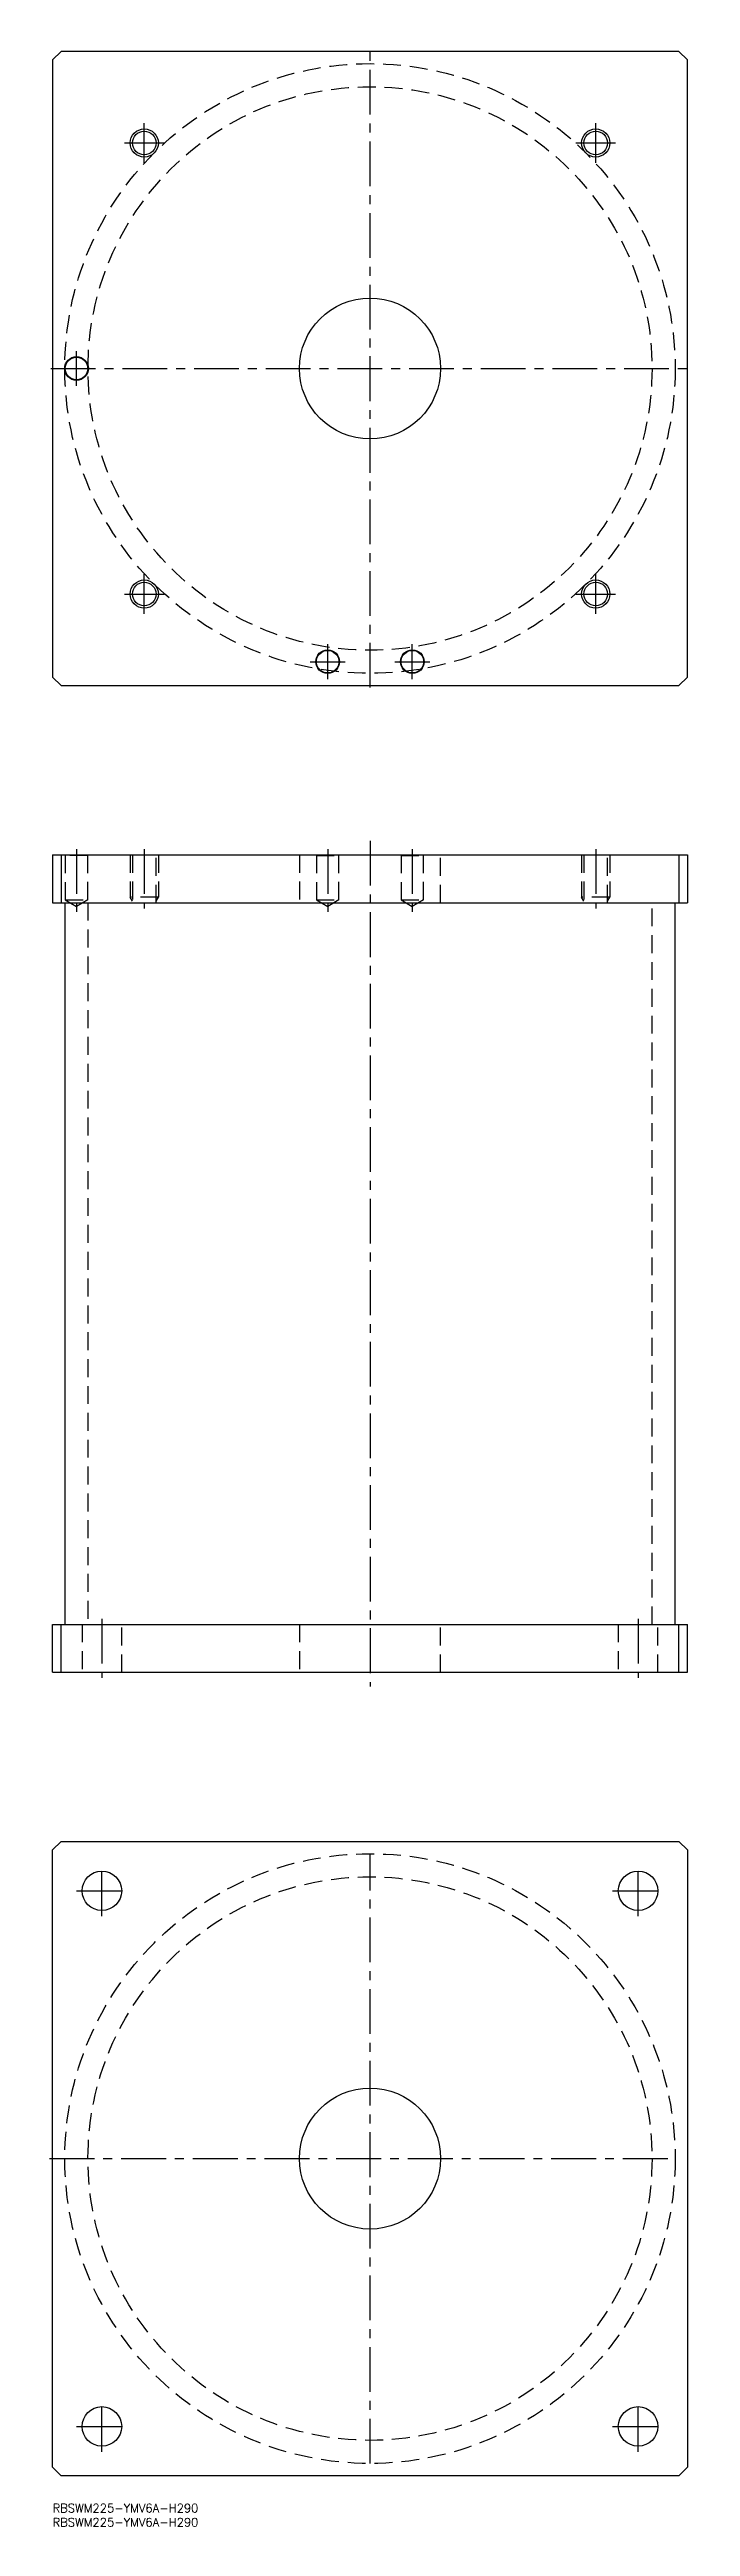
# Model space of a CAD drawing. Extents: x -1 to 226, y -8 to 871.
import ezdxf

# ---------------------------------------------------------------- set-up
doc = ezdxf.new("R2010")
doc.units = 0
doc.header["$LTSCALE"] = 0.5
doc.linetypes.add('CENTER', pattern=[50.8, 31.75, -6.35, 6.35, -6.35])
doc.linetypes.add('DASHED', pattern=[19.05, 12.7, -6.35])
for name, color, linetype in [('MSM_CENTER', 1, 'CENTER'), ('MSM_CONTINUOUS', 7, 'CONTINUOUS'), ('MSM_DASHED', 4, 'DASHED'), ('MSM_NARROW', 5, 'CONTINUOUS'), ('MSM_PART_NUMBER', 7, 'CONTINUOUS')]:
    doc.layers.add(name, color=color, linetype=linetype)
doc.styles.get("Standard").update_dxf_attribs({"font": 'txt.shx', "height": 3, "bigfont": 'bigfont.shx'})

# ---------------------------------------------------------------- blocks, each defined once
blk = doc.blocks.new('*U4')
at = {"layer": 'MSM_PART_NUMBER'}
blk.add_text('RBSWM225-YMV6A-H290', height=3, dxfattribs=at).set_placement((0, -3))
blk = doc.blocks.new('*U5')
at = {"layer": 'MSM_PART_NUMBER'}
blk.add_text('RBSWM225-YMV6A-H290', height=3, dxfattribs=at).set_placement((0, -8))

msp = doc.modelspace()

# ---------------------------------------------------------------- linework, layer by layer
at = {"layer": 'MSM_CENTER'}
for p, q in [((112.5, 644.35), (112.5, 870.65)), ((32.5, 830.5), (32.5, 844.5)), ((192.5, 830.5), (192.5, 844.5)), ((25.5, 837.5), (39.5, 837.5)), ((185.5, 837.5), (199.5, 837.5)), ((-0.65, 757.5), (226.06, 757.5)), ((8.5, 751.3), (8.5, 763.7)), ((25.5, 677.5), (39.5, 677.5)), ((32.5, 670.5), (32.5, 684.5)), ((185.5, 677.5), (199.5, 677.5)), ((192.5, 670.5), (192.5, 684.5)), ((97.5, 647.3), (97.5, 659.7)), ((127.5, 647.3), (127.5, 659.7)), ((91.3, 653.5), (103.7, 653.5)), ((121.3, 653.5), (133.7, 653.5)), ((112.5, 590), (112.5, 290)), ((8.5, 587), (8.5, 564.69)), ((32.5, 587), (32.5, 566)), ((97.5, 587), (97.5, 564.69)), ((127.5, 587), (127.5, 564.69)), ((192.5, 587), (192.5, 566)), ((17.5, 314), (17.5, 293)), ((207.5, 314), (207.5, 293)), ((112.5, 14.35), (112.5, 230.65)), ((17.5, 208.5), (17.5, 226.5)), ((207.5, 208.5), (207.5, 226.5)), ((8.5, 217.5), (26.5, 217.5)), ((198.5, 217.5), (216.5, 217.5)), ((-1.06, 122.5), (220.65, 122.5)), ((17.5, 18.5), (17.5, 36.5)), ((207.5, 18.5), (207.5, 36.5)), ((8.5, 27.5), (26.5, 27.5)), ((198.5, 27.5), (216.5, 27.5))]:
    msp.add_line(p, q, dxfattribs=at)
at = {"layer": 'MSM_CONTINUOUS'}
for p, q in [((3, 870), (0, 867)), ((222, 870), (3, 870)), ((225, 867), (222, 870)), ((0, 867), (0, 648)), ((225, 648), (225, 867)), ((0, 648), (3, 645)), ((3, 645), (222, 645)), ((222, 645), (225, 648)), ((0, 585), (225, 585)), ((0, 585), (0, 568)), ((3, 585), (3, 568)), ((222, 585), (222, 568)), ((225, 585), (225, 568)), ((0, 568), (225, 568)), ((4.35, 568), (4.35, 312)), ((220.65, 312), (220.65, 568)), ((0, 312), (225, 312)), ((0, 295), (0, 312)), ((3, 295), (3, 312)), ((222, 295), (222, 312)), ((225, 295), (225, 312)), ((0, 295), (225, 295)), ((0, 232), (3, 235)), ((0, 13), (0, 232)), ((3, 235), (222, 235)), ((222, 235), (225, 232)), ((225, 232), (225, 13)), ((3, 10), (0, 13)), ((222, 10), (3, 10)), ((225, 13), (222, 10))]:
    msp.add_line(p, q, dxfattribs=at)
for centre, radius in [((32.5, 837.5), 4.19), ((192.5, 837.5), 4.19), ((112.5, 757.5), 25), ((8.5, 757.5), 4.2), ((8.5, 757.5), 4), ((32.5, 677.5), 4.19), ((192.5, 677.5), 4.19), ((97.5, 653.5), 4.2), ((97.5, 653.5), 4), ((127.5, 653.5), 4.2), ((127.5, 653.5), 4), ((17.5, 217.5), 7), ((207.5, 217.5), 7), ((112.5, 122.5), 25), ((17.5, 27.5), 7), ((207.5, 27.5), 7)]:
    msp.add_circle(centre, radius, dxfattribs=at)
at = {"layer": 'MSM_DASHED'}
for p, q in [((4.3, 585), (4.5, 584.8)), ((4.5, 584.8), (4.5, 569)), ((12.5, 584.8), (4.5, 584.8)), ((12.5, 584.8), (12.7, 585)), ((12.5, 569), (12.5, 584.8)), ((27.5, 585), (27.5, 570)), ((28.31, 585), (28.31, 568)), ((36.69, 568), (36.69, 585)), ((37.5, 585), (37.5, 570)), ((87.5, 585), (87.5, 568)), ((93.3, 585), (93.5, 584.8)), ((93.5, 584.8), (93.5, 569)), ((93.5, 584.8), (101.5, 584.8)), ((101.5, 584.8), (101.7, 585)), ((101.5, 569), (101.5, 584.8)), ((123.3, 585), (123.5, 584.8)), ((123.5, 584.8), (123.5, 569)), ((123.5, 584.8), (131.5, 584.8)), ((131.5, 584.8), (131.7, 585)), ((131.5, 569), (131.5, 584.8)), ((137.5, 568), (137.5, 585)), ((187.5, 585), (187.5, 570)), ((188.31, 585), (188.31, 568)), ((196.69, 568), (196.69, 585)), ((197.5, 585), (197.5, 570)), ((4.5, 569), (8.5, 566.69)), ((4.5, 569), (12.5, 569)), ((12.5, 569), (8.5, 566.69)), ((12.55, 568), (12.55, 312)), ((37.5, 570), (27.5, 570)), ((28.31, 568.59), (27.5, 570)), ((36.69, 568.59), (37.5, 570)), ((93.5, 569), (97.5, 566.69)), ((93.5, 569), (101.5, 569)), ((101.5, 569), (97.5, 566.69)), ((123.5, 569), (127.5, 566.69)), ((123.5, 569), (131.5, 569)), ((131.5, 569), (127.5, 566.69)), ((197.5, 570), (187.5, 570)), ((188.31, 568.59), (187.5, 570)), ((196.69, 568.59), (197.5, 570)), ((212.45, 312), (212.45, 568)), ((10.5, 312), (10.5, 295)), ((24.5, 295), (24.5, 312)), ((87.5, 312), (87.5, 295)), ((137.5, 295), (137.5, 312)), ((200.5, 312), (200.5, 295)), ((214.5, 295), (214.5, 312))]:
    msp.add_line(p, q, dxfattribs=at)
for centre, radius in [((112.5, 757.5), 108.15), ((112.5, 757.5), 99.95), ((112.5, 122.5), 108.15), ((112.5, 122.5), 99.95)]:
    msp.add_circle(centre, radius, dxfattribs=at)
at = {"layer": 'MSM_NARROW'}
for centre in [(32.5, 837.5), (192.5, 837.5), (32.5, 677.5), (192.5, 677.5)]:
    msp.add_circle(centre, 5, dxfattribs=at)

# ---------------------------------------------------------------- block references
at = {"layer": 'MSM_CONTINUOUS'}
for name in ['*U4', '*U5']:
    msp.add_blockref(name, (0, 0), dxfattribs=at)

doc.saveas('drawing.dxf')
